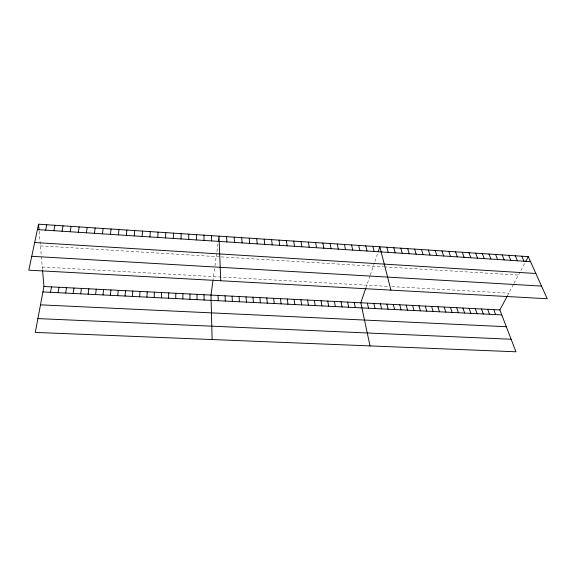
<?xml version="1.0" encoding="UTF-8"?>
<svg xmlns="http://www.w3.org/2000/svg" width="576" height="576" viewBox="0 0 576 576"><rect width="100%" height="100%" fill="white"/><g stroke="black" fill="none" stroke-linecap="round" stroke-linejoin="round"><path stroke-width="0.43" stroke-dasharray="2.88 2.16" d="M212.861 281.318L214.848 266.738M214.963 265.903L216.677 253.26M216.907 251.59L218.297 241.373M365.789 288.187L369.994 275.818M370.26 275.018L374.342 263.023M374.882 261.439L377.899 252.562M507.283 296.006L513.569 284.22M513.972 283.464L520.056 272.045M520.862 270.54L525.362 262.102M42.257 267.019L388.454 286.416M391.766 286.603L508.795 293.162M40.428 245.873L220.342 256.86M221.17 256.91L383.522 266.825M384.372 266.875L518.45 275.062M39.168 231.293L41.278 255.701M41.357 256.586L42.545 270.324"/><path stroke-width="0.86" d="M189.958 299.29L189.965 294.005M188.734 239.443L188.748 234.158M182.851 298.937L182.902 293.638M181.044 238.946L181.116 233.647M175.716 298.577L175.824 293.278M173.326 238.442L173.448 233.143M168.566 298.224L168.71 292.91M165.571 237.938L165.758 232.632M161.381 297.864L161.582 292.543M154.174 297.497L154.426 292.176M157.795 237.434L158.033 232.121M149.983 236.93L150.278 231.61M146.945 297.137L147.24 291.809M139.687 296.777L140.033 291.434M142.142 236.419L142.502 231.091M132.401 296.41L132.797 291.067M134.273 235.908L134.69 230.573M125.093 296.042L125.539 290.693M126.374 235.397L126.842 230.054M117.756 295.675L118.253 290.318M118.44 234.878L118.973 229.536M110.39 295.308L110.938 289.944M103.003 294.941L103.601 289.562M110.477 234.367L111.067 229.01M102.485 233.842L103.14 228.485M95.587 294.566L96.235 289.188M88.142 294.192L88.848 288.806M94.464 233.323L95.177 227.959M212.861 281.318L210.989 295.085L212.119 339.545M218.297 241.373L219.01 236.16L220.723 280.742M80.676 293.818L81.432 288.425M86.407 232.805L87.178 227.426M73.181 293.443L73.987 288.043M78.322 232.279L79.157 226.901M65.657 293.069L66.514 287.662M70.2 231.746L71.1 226.361M58.104 292.687L59.018 287.273M62.05 231.221L63.007 225.828M50.522 292.313L51.494 286.884M42.545 270.324L43.942 286.495L35.294 332.417L515.952 351.792L499.86 309.931L507.283 296.006M53.87 230.688L54.886 225.288M45.655 230.155L46.735 224.748M38.556 224.208L28.8 270.166L547.2 298.728L528.271 256.637L38.556 224.208L39.031 229.73M365.789 288.187L360.821 302.782L370.022 345.91M378.18 251.748L379.858 246.809L390.91 290.117M525.773 261.324L528.271 256.637M37.894 318.6L511.128 339.25M40.486 304.841L506.311 326.714M42.919 291.931L501.768 314.906M43.942 286.495L499.86 309.931M31.745 256.291L541.519 286.092M34.668 242.518L535.846 273.485M37.404 229.622L530.518 261.626M521.777 256.212L523.98 261.202M515.254 255.78L517.421 260.777M508.716 255.341L510.84 260.352M502.15 254.909L504.23 259.92M495.562 254.47L497.606 259.495M488.945 254.038L490.946 259.063M482.314 253.598L484.272 258.624M475.654 253.152L477.569 258.192M493.754 309.614L495.634 314.597M468.965 252.713L470.844 257.753M487.634 309.298L489.478 314.294M462.262 252.266L464.098 257.314M481.493 308.988L483.3 313.985M455.53 251.82L457.322 256.874M475.33 308.671L477.101 313.675M469.145 308.347L470.88 313.358M448.769 251.374L450.526 256.435M462.938 308.03L464.645 313.049M441.994 250.927L443.7 255.996M456.718 307.714L458.381 312.732M435.19 250.474L436.853 255.55M450.475 307.39L452.102 312.422M428.357 250.02L429.984 255.103M444.204 307.066L445.802 312.106M421.502 249.566L423.086 254.657M437.918 306.749L439.481 311.789M414.626 249.113L416.16 254.203M431.611 306.425L433.13 311.472M425.282 306.094L426.766 311.148M407.722 248.659L409.212 253.757M418.939 305.77L420.379 310.831M400.795 248.198L402.235 253.303M412.567 305.446L413.971 310.507M393.84 247.738L395.237 252.85M406.174 305.114L407.542 310.19M386.863 247.277L388.217 252.389M399.758 304.783L401.09 309.866M393.322 304.452L394.618 309.542M372.823 246.348L374.09 251.474M386.87 304.121L388.116 309.218M380.39 303.79L381.6 308.887M365.767 245.88L366.984 251.014M373.889 303.458L375.062 308.563M358.69 245.412L359.856 250.553M367.366 303.12L368.496 308.232M351.583 244.937L352.699 250.085M344.448 244.469L345.521 249.617M354.254 302.443L355.306 307.57M337.284 243.994L338.306 249.149M347.666 302.105L348.674 307.238M330.098 243.518L331.07 248.681M341.05 301.766L342.022 306.907M334.418 301.428L335.347 306.576M322.884 243.036L323.813 248.213M327.758 301.082L328.644 306.238M315.641 242.561L316.519 247.738M321.077 300.744L321.926 305.899M308.376 242.078L309.204 247.262M314.374 300.398L315.18 305.561M301.082 241.596L301.86 246.787M307.649 300.053L308.412 305.222M293.76 241.106L294.487 246.305M300.902 299.707L301.622 304.884M286.409 240.624L287.086 245.83M294.127 299.354L294.804 304.546M287.33 299.009L287.964 304.2M279.036 240.134L279.662 245.347M280.512 298.656L281.102 303.854M271.627 239.645L272.203 244.865M273.665 298.303L274.212 303.509M264.197 239.155L264.715 244.375M266.803 297.95L267.3 303.163M256.738 238.658L257.206 243.886M259.913 297.598L260.366 302.818M249.25 238.162L249.667 243.396M252.994 297.245L253.404 302.472M246.053 296.885L246.42 302.119M241.733 237.665L242.093 242.906M239.09 296.525L239.407 301.766M234.187 237.161L234.497 242.417M232.099 296.165L232.373 301.414M226.613 236.664L226.865 241.92M225.086 295.805L225.317 301.061M218.052 295.445L218.232 300.708M211.486 235.663L211.637 240.926M203.933 235.159L204.034 240.437M204.005 294.725L204.091 300.002M196.992 294.365L197.035 299.65M196.358 234.662L196.394 239.94"/></g></svg>
